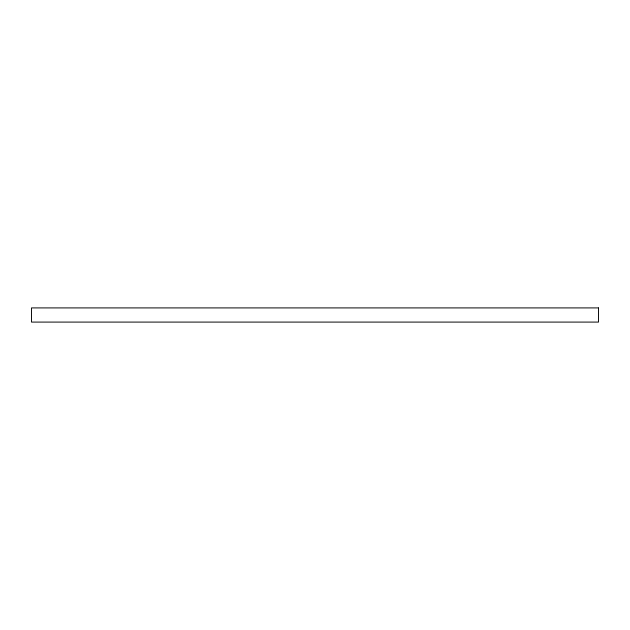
<?xml version="1.0" encoding="UTF-8"?>
<svg xmlns="http://www.w3.org/2000/svg" width="630" height="630" viewBox="0 0 630 630"><rect width="100%" height="100%" fill="white"/><g stroke="black" fill="none" stroke-linecap="round" stroke-linejoin="round"><path stroke-width="0.94" d="M598.5 307.912L31.5 307.912L31.5 322.087L598.5 322.087L598.5 307.912"/></g></svg>
